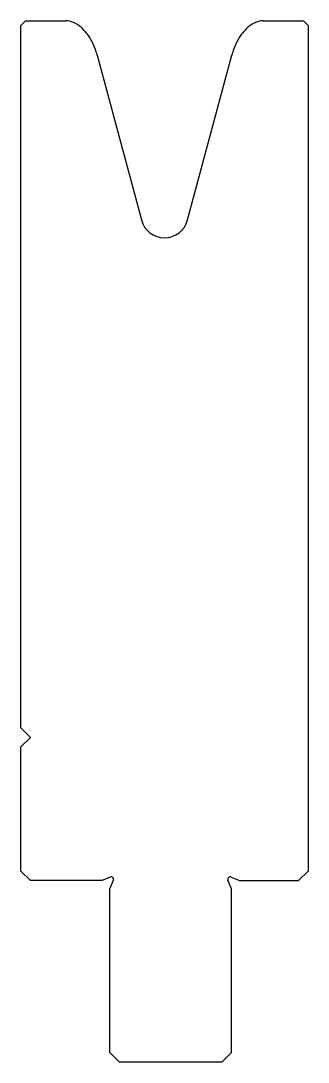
# Model space of a CAD drawing. Header units: metres. Extents: x 91 to 121, y 105 to 214.
import ezdxf

# ---------------------------------------------------------------- set-up
doc = ezdxf.new("R2010")
doc.units = ezdxf.units.M

msp = doc.modelspace()

# ---------------------------------------------------------------- linework, layer by layer
for p, q in [((91.796641, 213.613401), (91.296641, 213.113401)), ((91.296641, 139.613401), (91.296641, 213.113401)), ((91.796641, 213.613401), (95.977046, 213.613401)), ((116.616236, 213.613401), (120.796641, 213.613401)), ((121.296641, 213.113401), (120.796641, 213.613401)), ((121.296641, 213.113401), (121.296641, 124.613401)), ((99.263554, 210.004835), (103.881827, 192.769205)), ((108.711456, 192.769205), (113.329729, 210.004835)), ((91.296641, 139.613401), (92.296641, 138.613401)), ((92.296641, 138.613401), (91.296641, 137.613401)), ((91.296641, 124.613401), (91.296641, 137.613401)), ((91.296641, 124.613401), (92.296641, 123.613401)), ((120.296641, 123.613401), (121.296641, 124.613401)), ((99.746641, 123.613401), (92.296641, 123.613401)), ((100.640071, 123.983472), (99.746641, 123.613401)), ((100.596641, 122.763401), (100.966712, 123.656831)), ((113.296641, 122.763401), (112.92657, 123.656831)), ((113.253211, 123.983472), (114.146641, 123.613401)), ((114.146641, 123.613401), (120.296641, 123.613401)), ((100.596641, 105.613401), (100.596641, 122.763401)), ((113.296641, 105.613401), (113.296641, 122.763401)), ((100.596641, 105.613401), (101.596641, 104.613401)), ((112.296641, 104.613401), (113.296641, 105.613401)), ((112.296641, 104.613401), (101.596641, 104.613401))]:
    msp.add_line(p, q)
for centre, radius, start, end in [((95.977046, 211.613401), 2, 66.293565, 90), ((95.598086, 210.68776), 3, 48.669221, 66.774319), ((94.995098, 209.887311), 4, 37.69451, 49.755488), ((117.598185, 209.887311), 4, 130.244512, 142.30549), ((116.995197, 210.68776), 3, 113.225681, 131.330779), ((116.616236, 211.613401), 2, 90, 113.706435), ((94.245377, 209.222818), 5, 25.056049, 38.466686), ((118.347906, 209.222818), 5, 141.533314, 154.943951), ((91.536147, 207.934284), 8, 14.999991, 25.198602), ((121.057136, 207.934284), 8, 154.801398, 165.000009), ((106.296641, 193.416253), 2.5, 195, 345), ((100.735742, 123.752502), 0.25, 337.5, 112.5), ((113.15754, 123.752502), 0.25, 67.5, 202.5)]:
    msp.add_arc(centre, radius, start, end)

doc.saveas('drawing.dxf')
